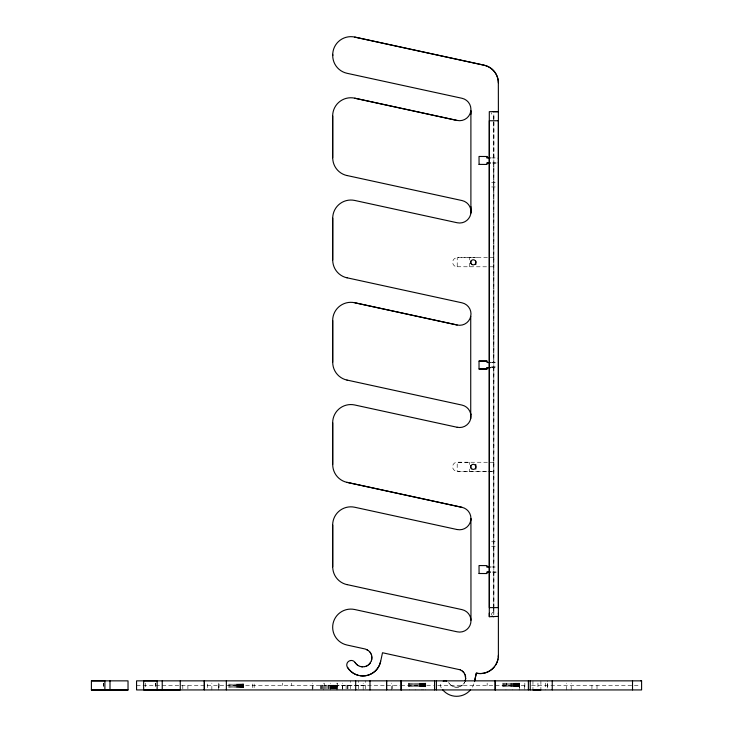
<?xml version="1.0" encoding="UTF-8"?>
<svg xmlns="http://www.w3.org/2000/svg" width="733" height="733" viewBox="0 0 733 733"><rect width="100%" height="100%" fill="white"/><g stroke="black" fill="none" stroke-linecap="round" stroke-linejoin="round"><path stroke-width="0.55" stroke-dasharray="3.67 2.75" d="M207.32 687.673L207.32 683.129M211.855 689.936L211.855 683.129M218.425 689.909L218.425 683.092M218.636 687.636L218.636 683.092M219.085 687.636L219.14 683.092M228.925 687.646L228.925 683.101M229.869 687.646L229.869 683.101M230.886 687.646L230.895 683.101M231.967 687.646L231.967 683.101M233.076 687.646L233.085 683.101M234.212 687.646L234.221 683.101M235.357 687.646L235.357 683.101M236.484 687.646L236.484 683.101M236.961 687.646L236.961 683.101M237.574 687.646L237.574 683.101M238.042 687.646L238.042 683.101M238.619 687.646L238.619 683.101M239.059 687.646L239.059 683.101M239.599 687.646L239.599 683.101M240.003 687.646L240.003 683.101M240.497 687.646L240.497 683.101M240.864 687.646L240.864 683.101M241.304 687.646L241.304 683.11M241.615 687.646L241.624 683.11M242 687.646L242 683.11M242.266 687.646L242.266 683.11M242.577 687.646L242.577 683.11M242.788 687.646L242.788 683.11M243.026 687.646L243.026 683.11M243.182 687.646L243.182 683.11M243.429 687.646L243.338 683.11M243.539 687.646L243.512 683.11M252.299 687.655L252.299 683.11M254.149 687.655L254.149 683.11M312.24 689.955L312.24 683.138M312.899 688.818L312.945 683.138M320.55 688.818L320.596 683.138M321.118 688.818L321.118 683.138M321.879 688.818L321.879 683.138M322.74 688.818L322.74 683.138M323.684 689.955L323.684 683.138M324.279 683.147L324.279 685.41L365.446 685.428M324.701 688.818L324.701 683.147M325.773 688.818L325.782 683.147M326.891 688.818L326.891 683.147M328.027 688.818L328.027 683.147M328.824 688.818L328.824 683.147M329.172 688.818L329.172 683.147M330.29 689.955L330.299 683.147M330.775 688.828L330.775 683.147M331.389 688.828L331.389 683.147M331.847 688.828L331.847 683.147M332.434 688.828L332.434 683.147M332.864 688.828L332.874 683.147M333.414 688.828L333.414 683.147M333.643 688.828L333.652 683.147M333.817 688.828L333.817 683.147M334.312 688.828L334.312 683.147M334.669 688.828L334.679 683.147M335.118 688.828L335.118 683.147M335.43 688.828L335.43 683.147M335.815 688.828L335.815 683.147M336.081 688.828L336.081 683.147M336.383 688.828L336.392 683.147M336.603 688.828L336.603 683.147M336.832 689.964L336.841 683.147M336.988 688.828L336.988 683.147M337.153 689.964L337.244 683.147L337.354 688.828M342.366 688.828L342.366 685.419M342.577 689.964L342.586 683.147M346.113 688.828L346.113 683.156M347.451 688.828L347.451 685.428M347.955 688.828L347.955 683.156M350.676 688.837L350.686 680.884M358.629 688.837L358.629 680.884M363.174 689.973L363.174 683.156M365.446 688.837L365.446 680.893M391.697 689.936L391.697 683.129M469.285 471.346L469.285 469.065M469.285 464.53L469.285 462.257M469.285 266.812L469.285 261.122M469.285 259.995L469.285 257.723L477.229 257.723M493.84 607.547L493.84 614.419L493.84 161.572M493.84 606.411L493.84 111.663M566.646 689.936L566.646 683.129M571.19 689.936L571.19 683.129M463.467 684.118L464.74 682.231L463.513 684.164L460.782 686.216M462.706 684.97L459.738 686.674M441.248 687.811L440.973 687.27A4.526 4.526 0 0 1 441.403 682.762M448.898 683L448.587 682.505M459.783 686.711L456.375 687.215M457.566 687.224L458.693 687.041M491.522 157.879L496.113 157.925M491.568 182.435L496.113 182.435M491.568 186.961L496.113 186.961M493.84 257.723L457.172 257.686A4.545 4.545 0 0 0 452.673 262.267A4.545 4.545 0 0 0 457.218 266.812L457.218 257.714L470.705 257.723M457.172 266.766L493.84 266.812M491.568 362.267L496.113 362.267M491.522 362.469L496.113 362.523M491.568 366.812L496.113 366.812M491.522 367.581L496.113 367.618M491.568 367.627L493.84 367.627M493.84 462.266L457.172 462.221A4.545 4.545 0 0 0 452.627 466.765A4.545 4.545 0 0 0 457.172 471.301L488.205 471.346M489.259 471.346L493.84 471.346L457.172 471.301L457.218 462.248L470.705 462.257M491.568 541.76L496.113 541.76M491.568 546.305L496.113 546.305M491.522 566.976L496.113 567.03M136.558 685.401L399.952 685.401M401.098 685.401L433.432 685.401M437.748 685.401L527.137 685.401M531.654 685.392L640.45 685.401M591.962 685.401L591.916 688.809M597.01 685.401L597.01 688.809M455.239 687.114L456.421 687.261M454.13 686.867L455.285 687.16M454.176 686.913L452.032 685.978M452.078 686.015L450.227 684.585M449.466 683.733L450.273 684.631M448.944 682.973L449.521 683.779M547.716 683.129L547.716 688.8L547.707 680.856M545.444 683.129L545.444 689.936M540.899 680.856L540.899 688.809M537.949 683.129L537.949 688.8M532.946 680.856L532.946 688.809M524.846 683.129L524.846 689.936M524.636 685.401L524.636 688.8M519.624 688.8L519.624 683.129L519.514 688.8M519.422 683.129L519.422 689.936M519.257 683.129L519.257 688.8M519.101 683.129L519.101 689.936M518.863 683.129L518.863 688.8M518.652 683.129L518.652 688.8M518.341 683.129L518.341 688.8M518.075 683.129L518.075 688.8M517.7 683.129L517.7 688.8M517.388 683.129L517.388 688.8M516.939 683.129L516.939 688.8M516.582 683.129L516.582 688.8M516.087 683.129L516.087 688.8M515.913 683.129L515.913 688.8M515.684 683.129L515.684 688.8M515.134 683.129L515.134 688.8M514.703 683.129L514.703 688.8M514.117 683.129L514.117 688.8M513.659 683.129L513.659 688.8M513.045 683.129L513.045 688.8M512.559 683.129L512.559 689.936M511.432 683.129L511.432 688.8M511.093 683.129L511.093 688.8M510.296 683.129L510.296 688.8M509.16 683.129L509.16 688.8M508.042 683.129L508.042 688.8M506.97 683.129L506.97 688.8M506.549 683.129L506.549 685.401M505.953 683.129L505.953 689.936M505.01 683.129L505.01 688.8M504.148 683.129L504.148 688.8M503.388 683.129L503.388 688.8M502.82 683.129L502.865 688.8M493.84 116.235L493.84 159.345M493.795 157.879L493.795 116.19A2.272 2.272 0 0 1 491.825 112.781M493.795 162.992L493.795 362.469M493.795 367.581L493.795 566.976M493.795 572.088L493.795 606.402M493.795 607.547L493.795 612.119M487.152 683.129L487.152 685.401M425.781 683.129L425.699 689.936M425.607 683.129L425.607 688.8M425.442 683.129L425.442 688.8M425.296 683.129L425.296 688.8M425.058 683.129L425.058 688.8M424.847 683.129L424.847 688.8M424.535 683.129L424.535 688.8M424.27 683.129L424.27 688.8M423.885 683.129L423.885 688.8M423.573 683.129L423.573 689.936M423.133 683.129L423.133 688.8M422.767 683.129L422.767 688.8M422.272 683.129L422.272 689.936M421.869 683.129L421.869 688.8M421.328 683.129L421.328 689.936M420.889 683.129L420.889 688.8M420.302 683.129L420.302 688.8M419.844 683.129L419.844 688.8M419.23 683.129L419.23 688.8M418.754 683.129L418.754 688.8M417.627 683.129L417.627 688.8M416.481 683.129L416.481 688.8M415.345 683.129L415.345 689.936M414.237 683.129L414.237 688.8M413.155 683.129L413.155 688.8M412.138 683.129L412.138 688.8M411.195 683.129L411.195 688.8M410.333 683.129L410.333 688.8M409.573 683.129L409.573 689.936M409.005 683.129L409.051 688.8M408.62 683.129L408.62 688.8M392.467 685.401L392.512 688.809M291.697 683.129L291.697 685.401M282.617 683.129L282.617 685.401M187.868 685.401L187.914 688.809M182.774 685.401L182.819 688.809M145.638 683.129L145.638 687.673M491.651 615.024A2.272 2.272 0 0 1 493.84 612.165M473.885 683.816A18.169 18.169 0 0 1 471.933 687.93M103.472 683.129L103.472 687.673L103.472 683.129M155.708 683.129L155.708 687.673L155.708 683.129M496.113 162.983L491.522 162.983L496.113 163.028M496.113 572.079L491.522 572.088L496.113 572.125"/><path stroke-width="1.1" d="M91.405 689.945L91.405 680.847L128.028 680.865L128.028 689.945L91.405 689.945L128.028 689.945M104.883 689.936L104.892 680.856L91.405 680.847M109.996 689.936L110.005 680.856M157.128 689.936L157.128 680.856L143.641 680.847L143.641 689.945L180.263 689.945L180.263 680.865M162.231 689.936L162.24 680.856M226.35 689.909L226.36 680.829M355.679 689.973L355.679 680.884M369.982 689.973L369.991 680.893M386.603 680.856L386.593 689.936L386.593 680.856M470.705 263.394L470.705 261.122M470.705 467.938L470.705 465.666M470.833 206.66L470.898 213.092L470.898 110.83M470.852 114.211L470.852 110.784M470.971 620.191L470.925 518.918M475.809 469.074L475.818 464.53M475.809 264.531L475.809 261.131M479.08 573.545L479.025 565.555L487.024 565.61L487.024 567.021M490.386 367.581L486.978 367.581L487.024 369.047L479.034 369.001L479.025 361.057L486.978 361.057L487.024 362.514L490.432 362.514M479.08 164.449L479.025 156.459L487.024 156.505M498.385 616.398L489.296 616.71L489.296 111.663L498.385 111.663L498.385 614.052M498.385 111.746L498.339 82.93A18.169 18.169 0 0 0 484.027 65.173L354.699 37.062A18.169 18.169 0 0 0 332.736 55.534L332.681 54.352M489.296 616.71L489.296 613.155M371.778 656.282L371.732 659.727M371.943 657.464L371.42 660.827M465.501 680.077L465.189 681.177L465.702 677.814M465.721 678.996L464.951 674.497M470.898 519.899L470.934 518.872M474.691 680.545L476.303 673.132A18.169 18.169 0 0 0 494.134 667.003M474.508 681.653L476.358 673.178A18.169 18.169 0 0 0 498.385 655.421L498.385 613.155M371.374 660.781L369.698 663.768L367.948 665.234M370.348 662.815L368.846 664.529M347.433 667.415L347.479 667.387A18.169 18.169 0 0 0 358.226 675.322L360.517 675.808A18.169 18.169 0 0 0 380.693 661.258L382.498 652.746L460.251 669.825M355.084 662.605L355.707 663.383M355.184 662.623L354.781 662.119A4.526 4.526 0 0 0 350.539 660.525M366.967 665.821L368.003 665.28M365.923 666.279L367.022 665.866M350.585 660.57L349.403 660.873A4.526 4.526 0 0 0 347.158 666.874L347.534 667.433A18.169 18.169 0 0 0 358.272 675.368M364.832 666.599L365.978 666.324M364.878 666.645L362.56 666.819M641.595 680.856L136.558 680.856L136.558 689.936L641.595 689.936L641.595 680.856L640.908 680.856M498.385 111.691L493.84 111.691A2.272 2.272 0 0 0 493.254 111.764M486.978 157.879L490.432 157.925M486.978 162.983L490.386 162.992L487.024 163.028L487.024 164.449L479.025 164.403M479.08 361.103L487.024 361.103M487.024 367.627L490.432 367.627M479.025 369.001L486.978 369.001M486.978 566.976L490.432 567.021M486.978 572.088L490.386 572.088L487.024 572.134L487.024 573.545L479.025 573.499M532.946 689.945L540.899 689.945M361.424 666.718L362.615 666.865M354.754 37.108L484.073 65.219A18.169 18.169 0 0 1 498.385 82.976M332.718 55.534A18.169 18.169 0 0 0 347.03 73.291L462.047 98.295A11.352 11.352 0 0 1 470.678 111.755A11.352 11.352 0 0 1 457.172 120.441L354.699 98.167A18.169 18.169 0 0 0 332.672 115.924L332.672 157.76M354.754 98.213L457.218 120.487M346.984 175.517L462.047 200.558A11.352 11.352 0 0 1 470.733 214.073A11.352 11.352 0 0 1 457.218 222.759L354.699 200.439A18.169 18.169 0 0 0 332.718 218.232L332.672 260.032M346.984 277.78L462.047 302.83A11.352 11.352 0 0 1 470.733 316.344L470.733 418.607A11.352 11.352 0 0 1 457.172 427.247M332.672 362.294L332.672 320.458A18.169 18.169 0 0 1 354.754 302.747L457.172 324.985M354.754 302.747L457.218 325.021A11.352 11.352 0 0 0 470.733 316.344M346.984 380.051L462.047 405.102A11.352 11.352 0 0 1 470.678 418.561M457.218 427.293L354.699 404.973A18.169 18.169 0 0 0 332.672 422.73L332.672 464.566M346.984 482.323L461.992 507.328A11.352 11.352 0 0 1 470.678 520.833A11.352 11.352 0 0 1 457.172 529.519M462.047 507.364L347.03 482.369A18.169 18.169 0 0 1 332.718 464.612L332.718 422.776M457.218 529.565L354.699 507.245A18.169 18.169 0 0 0 332.672 525.002L332.672 566.838M346.984 584.586L462.047 609.636A11.352 11.352 0 0 1 470.733 623.151A11.352 11.352 0 0 1 457.218 631.828L354.699 609.508A18.169 18.169 0 0 0 333.084 623.407A18.169 18.169 0 0 0 346.984 645.022L365.364 649.053L368.397 650.583M360.315 666.48L361.479 666.764M360.361 666.517L358.217 665.582M460.196 669.779L462.211 670.979M366.436 649.438L367.453 649.951M357.273 664.941L358.272 665.628M462.166 670.933L463.833 672.582M368.351 650.538L370.018 652.187M356.412 664.19L357.319 664.987M463.027 671.685L464.475 673.526M355.661 663.338L356.467 664.235M369.973 652.141L370.66 653.13M464.429 673.48L464.997 674.534M370.614 653.085L371.182 654.148M371.136 654.102L371.576 655.22M465.391 675.606L465.638 676.724M371.53 655.174L371.833 656.328M470.659 413.65L470.888 414.667M632.515 680.856L632.515 689.936M552.251 680.856L552.251 689.936M530.225 680.856L530.225 689.936M528.383 680.856L528.383 689.936M498.385 157.879L498.385 158.786M498.385 162.167L498.385 163.028M495.215 680.856L495.215 689.936M495.169 680.856L495.169 689.936M486.978 156.459L487.024 157.925M436.41 680.856L436.41 689.936M434.568 680.856L434.568 689.936M401.354 680.856L401.4 689.936M400.905 680.856L400.905 689.936M332.718 115.97L332.718 157.806A18.169 18.169 0 0 0 347.03 175.563M332.718 218.232L332.718 260.078A18.169 18.169 0 0 0 347.03 277.825M332.718 320.504L332.718 362.34A18.169 18.169 0 0 0 347.03 380.097M332.718 525.039L332.718 566.884A18.169 18.169 0 0 0 347.03 584.632M493.84 616.71A2.272 2.272 0 0 1 492.237 616.041M498.339 655.375A18.169 18.169 0 0 1 498.248 657.18M497.982 658.958A18.169 18.169 0 0 1 495.215 665.564M470.577 689.771A18.169 18.169 0 0 1 442.576 689.661M443.218 681.269A4.526 4.526 0 0 1 446.681 681.149M380.647 661.212A18.169 18.169 0 0 1 360.471 675.762M204.324 680.82L204.324 689.9L204.342 680.82M498.385 120.753L489.296 120.753L489.296 607.62L498.385 607.62L498.385 120.753M471.704 264.311A2.556 2.556 0 0 0 475.836 262.707A2.556 2.556 0 0 0 472.382 259.931A2.556 2.556 0 0 0 471.704 264.311M471.704 468.845A2.556 2.556 0 0 0 475.836 467.242A2.556 2.556 0 0 0 472.382 464.475A2.556 2.556 0 0 0 471.704 468.845"/></g></svg>
